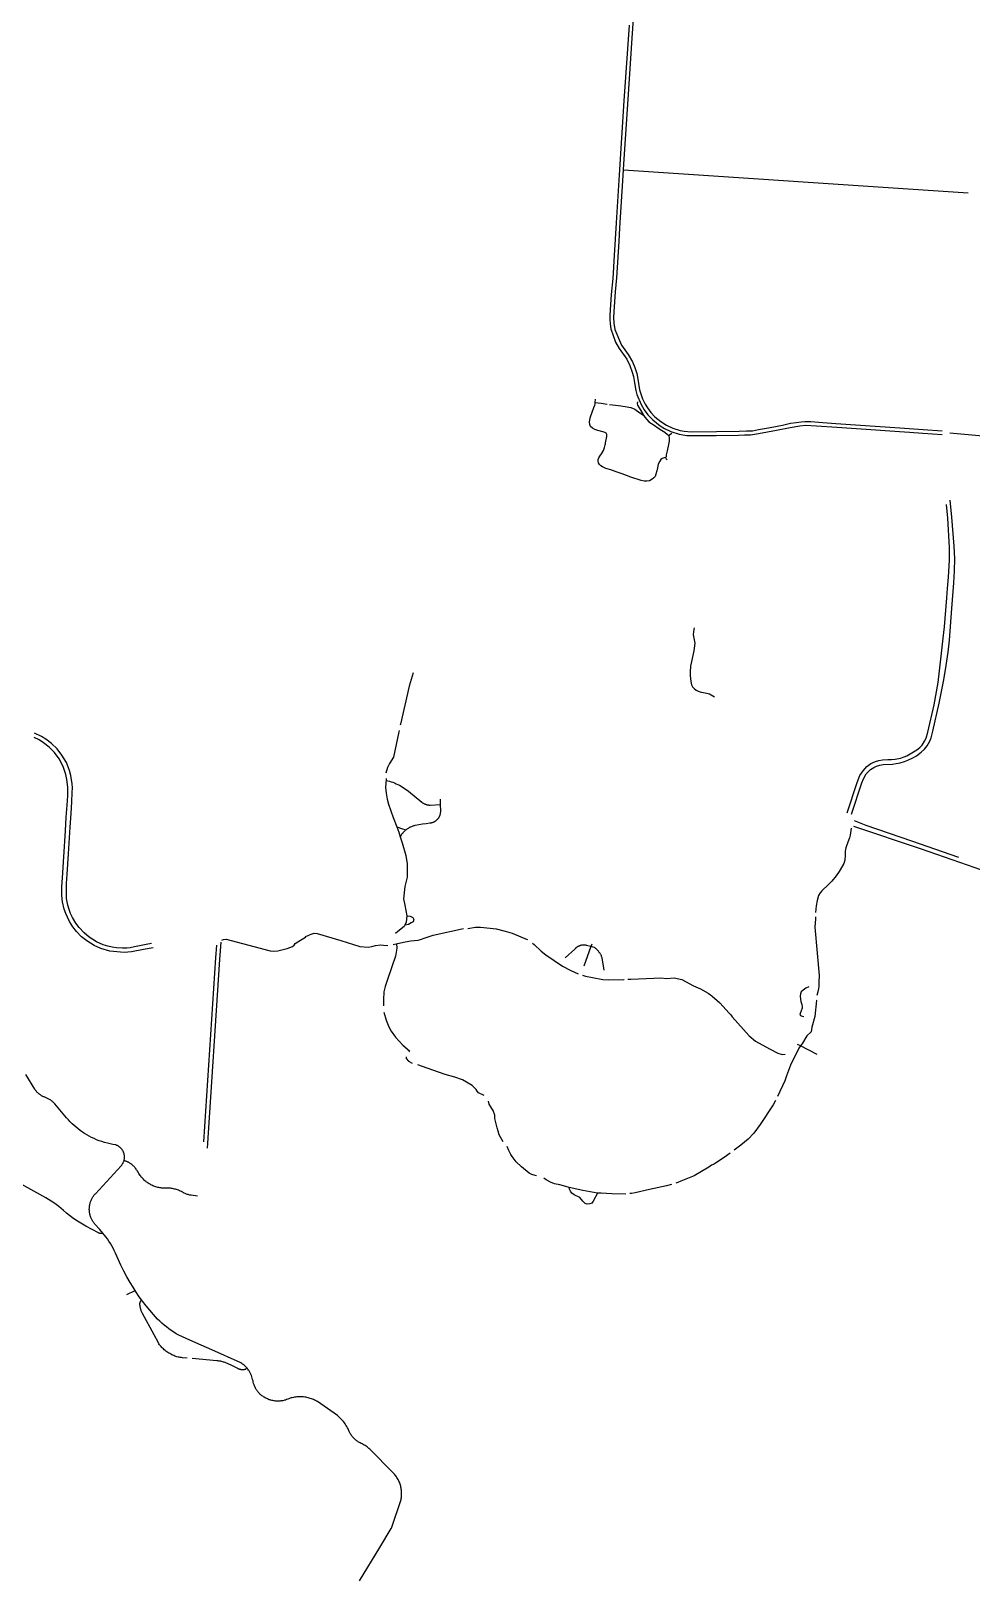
# Model space of a CAD drawing. Header units: inches. Extents: x 327545 to 344127, y 4677187 to 4689491.
# Drawn here: x 334894 to 336745, y 4677187 to 4680239 of the extents above; entities that cross this region are included whole.
import ezdxf

# ---------------------------------------------------------------- set-up
doc = ezdxf.new("R2010")
doc.units = ezdxf.units.IN
doc.header["$MEASUREMENT"] = 0
doc.layers.add('Trails', color=7, linetype='Continuous')

msp = doc.modelspace()

# ---------------------------------------------------------------- linework, layer by layer
at = {"layer": 'Trails'}
for p, q in [((336059.9245, 4679965.8324), (336738.1563, 4679920.978)), ((336003.9396, 4679507.6477), (336004.4216, 4679514.5588)), ((335699.7071, 4678716.1595), (335699.383, 4678726.521)), ((335613.5894, 4678671.924), (335623.1601, 4678668.7149)), ((335623.1601, 4678668.7149), (335631.2608, 4678665.9987)), ((335629.3537, 4678518.0671), (335633.5215, 4678497.2375)), ((335995.703, 4678436.4269), (335981.6849, 4678398.0747)), ((335997.4225, 4678441.1313), (335995.703, 4678436.4269)), ((336407.662, 4678240.6665), (336402.047, 4678243.5485)), ((336440.8042, 4678223.6556), (336407.662, 4678240.6665)), ((335020.5319, 4677949.7669), (335071.2373, 4678004.8584)), ((335082.1782, 4677750.963), (335098.6583, 4677759.2661)), ((335218.3971, 4677656.0311), (335199.0898, 4677664.3185)), ((335540.0037, 4677187.0593), (335579.9662, 4677252.7533))]:
    msp.add_line(p, q, dxfattribs=at)
for points in [[(336082.4663, 4680320.8455), (336076.1282, 4680225.4069), (336068.367, 4680105.0116), (336059.8127, 4679977.1779), (336058.1458, 4679954.9925), (336052.1133, 4679851.6963), (336050.4464, 4679824.5897), (336045.9617, 4679753.0727), (336043.2365, 4679725.4845), (336040.6965, 4679686.1542), (336040.26, 4679675.2798), (336041.014, 4679663.9688), (336042.5286, 4679651.6153), (336055.8572, 4679620.6696), (336069.0729, 4679602.6065), (336077.139, 4679588.2079), (336082.1874, 4679576.4327), (336085.7115, 4679564.9245), (336087.299, 4679557.7278), (336091.4794, 4679532.6452), (336097.2474, 4679514.971), (336102.592, 4679504.3877), (336107.2486, 4679497.0852), (336113.7045, 4679488.2481), (336121.5362, 4679479.7814), (336132.8603, 4679470.6793), (336144.1316, 4679463.3772), (336156.7787, 4679457.1859), (336170.9075, 4679452.7409), (336178.9932, 4679451.2931), (336192.868, 4679449.8834), (336242.8386, 4679450.8902), (336287.0854, 4679451.5198), (336301.5052, 4679452.1151), (336313.3453, 4679452.1812), (336325.5824, 4679454.364), (336344.8308, 4679457.9139), (336361.8436, 4679461.1947), (336372.5857, 4679463.4437), (336388.249, 4679467.0156), (336399.2293, 4679468.6824), (336409.2726, 4679469.9987), (336416.3478, 4679470.1906), (336428.2369, 4679470.3425), (336451.9608, 4679468.6428), (336477.2418, 4679466.7774), (336603.6468, 4679458.0462), (336649.5002, 4679454.6953), (336686.9653, 4679452.1891)], [(336070.5732, 4680250.6045), (336060.6103, 4680101.9202), (336050.9199, 4679956.4278), (336045.2578, 4679861.4951), (336041.4478, 4679797.36), (336038.6989, 4679752.0805), (336035.3784, 4679720.6823), (336032.8753, 4679680.0964), (336032.7165, 4679671.7355), (336033.4044, 4679662.4751), (336034.8332, 4679652.8443), (336043.7854, 4679626.4216), (336051.2996, 4679614.2507), (336066.0104, 4679592.9782), (336072.3604, 4679580.5427), (336076.8054, 4679567.7298), (336079.3454, 4679559.0056), (336080.8271, 4679551.3856), (336083.3142, 4679534.611), (336083.9492, 4679531.5947), (336086.0147, 4679523.8142), (336094.2433, 4679503.8646), (336100.5404, 4679493.4929), (336107.6048, 4679483.8091), (336117.1377, 4679473.5849), (336131.8697, 4679462.1091), (336140.2888, 4679456.85), (336152.7904, 4679450.8307), (336169.393, 4679445.6052), (336184.4743, 4679442.9594), (336193.6544, 4679442.5955), (336242.0456, 4679443.0277), (336286.0282, 4679443.8038), (336297.5322, 4679443.8742), (336309.6423, 4679444.4653), (336325.1205, 4679446.582), (336360.854, 4679453.1288), (336387.6828, 4679458.6454), (336406.455, 4679462.0585), (336417.7263, 4679462.8522), (336439.5941, 4679462.0188), (336479.3611, 4679459.201), (336537.4984, 4679455.0179), (336602.6109, 4679450.5425), (336622.6244, 4679449.149), (336648.5537, 4679447.3234), (336686.9812, 4679444.6802)], [(336142.6081, 4679399.4023), (336139.8817, 4679398.6222), (336135.9814, 4679397.8421), (336133.0468, 4679395.315), (336130.9073, 4679392.5792), (336128.1809, 4679386.5362), (336126.8177, 4679379.3285), (336125.4544, 4679373.0878), (336123.5043, 4679366.4624), (336121.7435, 4679362.3642), (336119.2064, 4679359.2438), (336115.8931, 4679356.5189), (336110.6296, 4679353.7941), (336105.3661, 4679353.014), (336100.0836, 4679353.014), (336094.2332, 4679354.3764), (336074.1448, 4679360.804), (336056.8018, 4679367.0448), (336045.2903, 4679371.143), (336034.555, 4679375.0435), (336025.2019, 4679378.1529), (336018.3669, 4679380.8887), (336015.0536, 4679383.229), (336012.3271, 4679385.7561), (336010.5663, 4679388.8765), (336009.7901, 4679391.7991), (336009.7901, 4679395.315), (336010.9639, 4679398.6222), (336013.1034, 4679401.9404), (336016.625, 4679407.0055), (336020.1277, 4679413.0485), (336022.6648, 4679419.2893), (336023.8387, 4679424.75), (336024.2296, 4679426.3084), (336024.6, 4679428.2134), (336027.11, 4679440.9945), (336027.2423, 4679445.0956), (336025.7871, 4679447.4768), (336021.8183, 4679449.1966), (336009.3829, 4679452.9008), (336003.5621, 4679454.356), (335998.7995, 4679457.1341), (335994.865, 4679460.4636), (335993.2233, 4679464.3262), (335992.8257, 4679468.9957), (335994.3782, 4679477.379), (335998.0892, 4679488.685), (336001.4025, 4679498.0461), (336003.1634, 4679502.5289), (336003.716, 4679505.165), (336003.9396, 4679507.6477)], [(336003.9396, 4679507.6477), (336015.6881, 4679506.674), (336027.46, 4679504.8357)], [(336032.1974, 4679503.7149), (336049.6071, 4679501.9158), (336062.7833, 4679500.2224), (336074.425, 4679497.947), (336082.3096, 4679494.8249), (336091.7288, 4679487.3636), (336099.301, 4679482.8763)], [(336087.1305, 4679509.32), (336086.8302, 4679506.0449), (336087.4172, 4679502.5289), (336090.3329, 4679497.266), (336094.4415, 4679490.6407), (336098.3418, 4679484.3999), (336099.301, 4679482.8763)], [(336099.301, 4679482.8763), (336101.6551, 4679479.137), (336105.3661, 4679474.6542), (336109.645, 4679469.9736), (336114.7192, 4679466.6664), (336120.172, 4679463.1505), (336127.5939, 4679458.0854), (336134.6182, 4679453.6026), (336140.8473, 4679449.5043), (336146.3191, 4679444.8237), (336148.4591, 4679442.5297)], [(336148.4591, 4679442.5297), (336149.0455, 4679441.9011), (336149.8218, 4679437.6161), (336149.6324, 4679431.7708), (336148.2692, 4679424.9477), (336145.9215, 4679412.4662), (336143.782, 4679404.4784), (336143.3844, 4679400.9625), (336142.6081, 4679399.4023)], [(336148.4591, 4679442.5297), (336152.7565, 4679445.8016), (336155.0853, 4679447.3618)], [(337130.2313, 4679416.0312), (336933.1766, 4679429.2548), (336860.0585, 4679433.1018), (336702.02, 4679447.6117)], [(336142.6081, 4679399.4023), (336143.5927, 4679396.8752), (336145.7322, 4679395.315)], [(336499.7326, 4678699.8222), (336519.5102, 4678759.2874), (336524.7358, 4678773.0458), (336531.0196, 4678782.7693), (336538.4941, 4678791.2359), (336546.2332, 4678797.0568), (336555.2952, 4678800.5625), (336562.439, 4678802.8776), (336569.1197, 4678804.1344), (336579.8354, 4678804.4651), (336587.1776, 4678804.5313), (336594.189, 4678805.4573), (336604.5078, 4678807.7063), (336612.0484, 4678810.286), (336616.9432, 4678812.3365), (336623.878, 4678815.7541), (336636.8532, 4678823.5813), (336642.5417, 4678828.3438), (336647.7011, 4678833.3048), (336652.2652, 4678840.647), (336655.0433, 4678846.997), (336658.3506, 4678858.8371), (336670.9845, 4678912.6799), (336678.922, 4678956.4686), (336681.3033, 4678979.4212), (336685.4705, 4679014.0817), (336688.7116, 4679044.0458), (336691.159, 4679066.0063), (336695.738, 4679122.8621), (336697.4538, 4679141.8495), (336699.3016, 4679164.1371), (336701.1619, 4679197.607), (336701.4265, 4679222.4779), (336697.9195, 4679280.0575), (336695.0987, 4679306.8975)], [(336508.3524, 4678696.9402), (336528.8391, 4678758.6518), (336531.8554, 4678766.6951), (336537.3058, 4678776.3789), (336545.9313, 4678785.1631), (336551.9638, 4678789.2377), (336557.6788, 4678791.8835), (336563.87, 4678793.7885), (336570.3788, 4678795.0056), (336589.0584, 4678795.7994), (336596.3292, 4678796.6284), (336603.928, 4678798.2864), (336612.6487, 4678800.9252), (336619.3586, 4678803.4652), (336628.8836, 4678807.9526), (336636.2919, 4678812.2918), (336645.7323, 4678819.3191), (336651.9553, 4678825.2246), (336657.4586, 4678831.9556), (336662.581, 4678840.888), (336664.8035, 4678847.746), (336668.1902, 4678860.7), (336681.0694, 4678915.6435), (336689.5163, 4678958.1224), (336693.3263, 4678981.0619), (336698.2872, 4679015.9208), (336700.8669, 4679039.8921), (336705.431, 4679102.0825), (336709.6776, 4679152.4461), (336711.1063, 4679176.4967), (336711.4238, 4679200.1902), (336710.6698, 4679225.1934), (336705.7776, 4679281.9228), (336702.2851, 4679315.1545)], [(336198.5563, 4679063.9181), (336197.2512, 4679056.8392), (336196.9688, 4679050.464), (336200.0247, 4679034.1127), (336197.8598, 4679018.9507), (336191.7353, 4678988.4059), (336191.0882, 4678977.4047), (336190.8271, 4678970.3652), (336191.3034, 4678964.5708), (336192.2559, 4678958.3796), (336193.6846, 4678951.7914), (336195.5896, 4678948.0608), (336199.0028, 4678944.3302), (336202.8128, 4678941.3139), (336206.6228, 4678939.4089), (336212.3378, 4678937.1864), (336216.3065, 4678936.7895), (336220.4471, 4678935.9887), (336228.8062, 4678934.1483), (336238.9583, 4678928.2339)], [(335646.0245, 4678975.6244), (335637.6891, 4678949.2402), (335621.0184, 4678874.2536), (335620.5826, 4678872.3367)], [(335134.0003, 4678434.0685), (335115.5374, 4678430.3849), (335091.5594, 4678425.7547), (335077.2058, 4678424.6633), (335048.8622, 4678427.3752), (335031.2674, 4678432.5015), (335018.1837, 4678438.706), (335003.539, 4678447.7151), (334993.0218, 4678455.8908), (334983.4571, 4678466.2889), (334976.5118, 4678475.1789), (334969.8712, 4678485.8684), (334965.7341, 4678494.1396), (334962.4624, 4678501.6109), (334959.4858, 4678510.3024), (334956.033, 4678524.5106), (334954.6439, 4678537.0915), (334954.7233, 4678553.9191), (334955.7155, 4678572.0563), (334958.4936, 4678613.2123), (334961.5496, 4678664.449), (334963.3752, 4678691.4365), (334964.8833, 4678714.5744), (334966.0739, 4678733.1482), (334966.7037, 4678742.3588), (334966.3914, 4678750.1742), (334964.7246, 4678765.4936), (334962.4227, 4678775.098), (334957.326, 4678791.1172), (334949.2067, 4678806.0146), (334940.1976, 4678818.3177), (334929.482, 4678829.0731), (334918.4092, 4678837.9234), (334909.7969, 4678843.2018), (334899.9456, 4678848.0133)], [(335131.0804, 4678442.4954), (335120.2431, 4678440.2305), (335097.2772, 4678435.6585), (335088.8105, 4678434.198), (335082.1589, 4678433.5736), (335073.798, 4678433.1714), (335061.8428, 4678433.7957), (335053.9013, 4678435.1823), (335045.1383, 4678437.3624), (335036.2059, 4678440.1194), (335023.0521, 4678445.9027), (335008.4074, 4678454.9118), (334998.2778, 4678463.5483), (334988.4882, 4678473.8142), (334981.9504, 4678482.7359), (334975.6401, 4678493.4913), (334971.7904, 4678501.5875), (334968.8535, 4678509.2472), (334966.5516, 4678517.9785), (334964.8053, 4678524.6063), (334963.9322, 4678531.2341), (334963.456, 4678544.212), (334963.8132, 4678560.4045), (334965.1228, 4678578.8196), (334967.901, 4678619.2215), (334971.0032, 4678671.4834), (334972.6569, 4678698.7686), (334973.9798, 4678721.4898), (334975.1704, 4678739.8453), (334975.435, 4678749.1388), (334974.8066, 4678756.7787), (334972.0285, 4678773.3152), (334969.5811, 4678783.2701), (334963.4957, 4678798.9136), (334954.599, 4678813.6311), (334945.3386, 4678825.835), (334934.3503, 4678836.2698), (334923.2775, 4678845.1201), (334914.6653, 4678850.3985), (334900.7474, 4678856.8707)], [(335618.1775, 4678861.7588), (335617.5453, 4678858.9785), (335607.126, 4678809.6818), (335599.4853, 4678797.184), (335595.3175, 4678788.8522), (335591.8445, 4678777.743)], [(335592.4482, 4678767.4846), (335592.5391, 4678765.9396), (335591.1499, 4678749.9702), (335592.5391, 4678738.1668), (335594.6229, 4678726.3633), (335597.4014, 4678716.6428), (335606.4314, 4678690.2586), (335613.5894, 4678671.924)], [(335592.3496, 4678763.7614), (335595.8135, 4678762.962), (335599.2475, 4678762.0424), (335602.6474, 4678761.0037), (335606.009, 4678759.8474), (335609.3283, 4678758.5746), (335612.6013, 4678757.187), (335615.824, 4678755.6863), (335618.9925, 4678754.0743), (335622.1029, 4678752.3529), (335625.1514, 4678750.5242), (335628.1345, 4678748.5905), (335631.0484, 4678746.5541), (335633.8896, 4678744.4175), (335636.6547, 4678742.1831), (335662.9211, 4678720.6448), (335663.6807, 4678720.0832), (335664.4593, 4678719.5482), (335665.2558, 4678719.0404), (335666.0695, 4678718.5604), (335666.8992, 4678718.1088), (335667.744, 4678717.6861), (335668.6029, 4678717.2928), (335669.4749, 4678716.9295), (335670.3589, 4678716.5965), (335671.2539, 4678716.2942), (335672.1588, 4678716.023), (335673.0725, 4678715.7832), (335673.9939, 4678715.5751), (335674.922, 4678715.399), (335675.8557, 4678715.255), (335676.7937, 4678715.1434), (335677.735, 4678715.0642), (335678.6785, 4678715.0176), (335679.6231, 4678715.0035), (335699.7071, 4678716.1595)], [(335625.879, 4678660.5513), (335626.3562, 4678661.1268), (335627.3355, 4678662.2295), (335628.3516, 4678663.2984), (335629.4034, 4678664.3323), (335630.4895, 4678665.33), (335631.6089, 4678666.2903), (335632.7601, 4678667.2122), (335633.9418, 4678668.0945), (335635.1528, 4678668.9363), (335636.3916, 4678669.7366), (335637.6568, 4678670.4945), (335638.9469, 4678671.2091), (335640.2605, 4678671.8796), (335641.5961, 4678672.5052), (335642.952, 4678673.0852), (335644.3269, 4678673.619), (335645.719, 4678674.1059), (335647.1268, 4678674.5453), (335648.5487, 4678674.9368), (335649.9831, 4678675.28), (335657.101, 4678676.7377), (335664.2617, 4678677.9687), (335671.4578, 4678678.9718), (335678.6821, 4678679.7459), (335679.4867, 4678679.8332), (335680.2879, 4678679.9481), (335681.0846, 4678680.0904), (335681.876, 4678680.26), (335682.6611, 4678680.4567), (335683.4389, 4678680.6803), (335684.2086, 4678680.9304), (335684.9693, 4678681.2069), (335685.72, 4678681.5093), (335686.4599, 4678681.8373), (335687.1881, 4678682.1905), (335687.9037, 4678682.5685), (335688.6059, 4678682.971), (335689.2939, 4678683.3972), (335689.9668, 4678683.8469), (335690.6239, 4678684.3194), (335691.2644, 4678684.8142), (335691.8875, 4678685.3308), (335692.4924, 4678685.8684), (335693.0786, 4678686.4265), (335693.6452, 4678687.0044), (335694.1917, 4678687.6014), (335694.7173, 4678688.2168), (335695.2214, 4678688.85), (335695.7035, 4678689.5), (335696.163, 4678690.1663), (335696.5994, 4678690.848), (335697.012, 4678691.5442), (335697.4005, 4678692.2542), (335697.7644, 4678692.9771), (335698.1033, 4678693.7121), (335698.4166, 4678694.4583), (335698.7042, 4678695.2148), (335698.9656, 4678695.9808), (335699.2006, 4678696.7553), (335699.4087, 4678697.5374), (335699.59, 4678698.3262), (335699.744, 4678699.1207), (335699.8706, 4678699.9201), (335699.9697, 4678700.7234), (335700.0411, 4678701.5296), (335700.0848, 4678702.3377), (335700.1007, 4678703.1469), (335700.0888, 4678703.9562), (335699.7071, 4678716.1595)], [(335613.5894, 4678671.924), (335617.5453, 4678661.7915), (335620.6198, 4678652.572)], [(336507.7182, 4678669.4361), (336505.7778, 4678655.859), (336504.5447, 4678650.4085), (336501.123, 4678641.9006), (336497.4424, 4678630.8635), (336495.9457, 4678624.4264), (336495.6282, 4678615.6686), (336495.2578, 4678606.858), (336493.538, 4678599.8994), (336486.1032, 4678587.8344), (336483.8013, 4678584.1302), (336478.2029, 4678575.9664), (336469.6489, 4678565.5097), (336463.1216, 4678558.3716), (336450.2085, 4678546.1564), (336446.3867, 4678542.232), (336443.2623, 4678537.1302), (336440.7974, 4678527.4483), (336439.0947, 4678516.3006), (336437.7054, 4678503.8028)], [(336512.0329, 4678673.3689), (336645.5087, 4678628.5689), (336751.1438, 4678591.9902), (336815.9492, 4678569.4399)], [(336513.6225, 4678684.7368), (336536.6362, 4678675.5919), (336626.4146, 4678644.4142), (336718.7279, 4678612.3466)], [(335620.6198, 4678652.572), (335621.3126, 4678653.8739), (335622.0492, 4678655.1516), (335622.8286, 4678656.4037), (335623.65, 4678657.6286), (335624.5124, 4678658.825), (335625.4148, 4678659.9915), (335625.879, 4678660.5513)], [(335620.6198, 4678652.572), (335624.4914, 4678640.9619), (335631.4376, 4678615.9663), (335634.216, 4678599.3027), (335634.216, 4678572.9184), (335629.3537, 4678554.8661), (335626.5753, 4678530.5649), (335629.3537, 4678518.0671)], [(335629.2652, 4678478.5305), (335627.9645, 4678475.7136), (335615.4614, 4678465.9931), (335611.2937, 4678461.8272)], [(335633.5215, 4678497.2375), (335632.1322, 4678484.7398), (335629.2652, 4678478.5305)], [(335633.5215, 4678497.2375), (335640.0075, 4678496.0722), (335645.0346, 4678493.4264), (335647.1513, 4678489.4576), (335645.5637, 4678485.3566), (335641.7273, 4678482.9753), (335636.4356, 4678480.0649), (335629.2652, 4678478.5305)], [(336437.7054, 4678495.1711), (336437.7054, 4678491.3051), (336436.3162, 4678474.6414), (336440.4839, 4678423.2617), (336444.487, 4678379.714), (336444.358, 4678367.0931), (336443.8361, 4678358.0573), (336442.6205, 4678349.8751), (336440.1851, 4678340.1377)], [(335269.6698, 4678448.7204), (335272.9242, 4678450.0697), (335277.6073, 4678451.0222), (335364.6819, 4678428.0828), (335370.9395, 4678427.6544), (335379.2869, 4678428.0034), (335384.9225, 4678429.1941), (335398.0988, 4678432.3691), (335408.497, 4678436.8141), (335412.0459, 4678439.4222), (335414.0228, 4678442.3862), (335424.442, 4678449.3294), (335433.8113, 4678455.0298), (335435.167, 4678456.896), (335438.1833, 4678457.6897), (335441.8293, 4678459.3008)], [(335441.8293, 4678459.3008), (335445.0095, 4678460.706), (335451.1214, 4678462.611), (335457.089, 4678461.8272), (335503.509, 4678448.1647), (335540.9741, 4678436.7347), (335557.0873, 4678434.9884), (335564.5485, 4678436.2585), (335571.9304, 4678438.481), (335581.7729, 4678439.5922), (335587.6768, 4678438.9146), (335596.0122, 4678438.2203)], [(335606.2229, 4678440.3631), (335615.0311, 4678442.2116), (335630.2712, 4678445.9422), (335641.5424, 4678447.7679), (335655.5918, 4678448.8791), (335660.425, 4678450.4632)], [(335660.425, 4678450.4632), (335667.5576, 4678452.801), (335685.3738, 4678458.5785), (335745.0374, 4678472.0194)], [(335753.6629, 4678471.7283), (335768.4796, 4678474.6123), (335778.1104, 4678474.6387), (335797.2663, 4678472.9719), (335809.3842, 4678471.1462), (335827.0584, 4678466.7806), (335840.517, 4678462.5215), (335870.0268, 4678450.0589), (335870.2968, 4678449.8707)], [(335258.6728, 4678439.3353), (335256.8251, 4678414.1755), (335233.0336, 4678051.8222)], [(335267.1395, 4678444.7592), (335265.0272, 4678411.2651), (335240.6194, 4678039.5248)], [(335613.2628, 4678441.8405), (335613.9992, 4678433.2422), (335610.983, 4678417.6053), (335604.5536, 4678398.3171), (335594.3142, 4678367.4402), (335590.9805, 4678357.6731), (335588.4404, 4678347.1201), (335587.4483, 4678331.3205), (335587.8113, 4678319.6469)], [(335880.3558, 4678442.8574), (335883.6847, 4678440.5365), (335897.9404, 4678427.2782), (335906.7431, 4678420.1371), (335939.8962, 4678398.0863), (335956.4002, 4678389.3812), (335970.4159, 4678382.8463)], [(335995.703, 4678436.4269), (335994.9237, 4678436.6546), (335987.1182, 4678438.6977), (335986.3381, 4678438.8761), (335985.5524, 4678439.0277), (335984.762, 4678439.1525), (335983.9678, 4678439.2501), (335983.1708, 4678439.3206), (335982.3718, 4678439.3639), (335981.5717, 4678439.3798), (335980.7716, 4678439.3684), (335979.9724, 4678439.3297), (335979.1749, 4678439.2638), (335978.3802, 4678439.1706), (335977.5891, 4678439.0504), (335976.8026, 4678438.9032), (335976.0215, 4678438.7293), (335975.2469, 4678438.5288), (335974.4795, 4678438.302), (335973.7203, 4678438.0491), (335972.9702, 4678437.7704), (335972.2301, 4678437.4663), (335971.5008, 4678437.1371), (335970.7831, 4678436.7831), (335970.078, 4678436.4049), (335969.3862, 4678436.0028), (335968.7085, 4678435.5774), (335968.0457, 4678435.129), (335967.3986, 4678434.6583), (335966.768, 4678434.1658), (335966.1545, 4678433.652), (335965.559, 4678433.1176), (335964.982, 4678432.5631), (335964.4243, 4678431.9893), (335963.8866, 4678431.3968), (335944.7767, 4678414.3613)], [(336021.5909, 4678390.025), (336017.6565, 4678414.3613), (336017.2086, 4678415.6233), (336016.7188, 4678416.8696), (336016.1874, 4678418.0988), (336015.6152, 4678419.3095), (336015.0028, 4678420.5004), (336014.3509, 4678421.6701), (336013.6602, 4678422.8173), (336012.9315, 4678423.9408), (336012.1656, 4678425.0393), (336011.3633, 4678426.1114), (336010.5256, 4678427.1562), (336009.6533, 4678428.1723), (336008.7476, 4678429.1586), (336007.8093, 4678430.1141), (336006.8396, 4678431.0376), (336005.8395, 4678431.9281), (336004.8102, 4678432.7846), (336003.7527, 4678433.6063), (336002.6684, 4678434.392), (335995.703, 4678436.4269)], [(335979.0738, 4678379.976), (335985.0209, 4678378.0044), (335998.7925, 4678375.1866), (336018.9538, 4678371.8528), (336029.9473, 4678371.2178), (336060.3877, 4678371.6147), (336060.892, 4678371.6474)], [(336068.3553, 4678372.1317), (336074.2733, 4678372.5157), (336119.6058, 4678374.1149)], [(336119.6058, 4678374.1149), (336133.3156, 4678374.5986), (336144.1434, 4678373.7211), (336159.6507, 4678374.5436), (336174.298, 4678371.8214), (336197.2203, 4678359.3236), (336210.9976, 4678353.1873), (336226.0524, 4678344.7206), (336233.2835, 4678339.0866)], [(336424.509, 4678356.8715), (336418.5487, 4678354.7739), (336412.9242, 4678350.4109), (336409.5662, 4678347.0549), (336407.8872, 4678343.1114), (336407.0478, 4678338.4129), (336407.7194, 4678332.9592), (336408.8107, 4678328.0089), (336410.6576, 4678322.3875), (336411.3291, 4678318.6118), (336410.9934, 4678315.2557), (336409.2304, 4678309.6342), (336407.2157, 4678304.8518), (336406.8799, 4678302.5864), (336407.7194, 4678300.9922), (336409.0626, 4678299.9854), (336414.5192, 4678298.5591)], [(336233.2835, 4678339.0866), (336234.6779, 4678338.0002), (336238.9641, 4678334.6135), (336249.3165, 4678325.3019), (336267.9361, 4678305.2182), (336270.8245, 4678301.789)], [(336439.8255, 4678331.1315), (336439.7892, 4678330.2227), (336436.087, 4678298.3989), (336430.3614, 4678277.502), (336428.8082, 4678268.6634), (336420.2218, 4678260.491), (336411.9689, 4678246.4854), (336407.662, 4678240.6665)], [(335588.2023, 4678307.0714), (335592.8127, 4678291.4874), (335598.0713, 4678278.159), (335602.8007, 4678269.8246), (335611.069, 4678257.9183), (335625.6211, 4678242.2087), (335638.9495, 4678230.8316), (335637.4455, 4678228.1739)], [(336270.8245, 4678301.789), (336273.7304, 4678298.3391), (336306.9696, 4678260.7301), (336319.4727, 4678250.3153), (336347.2574, 4678235.0402), (336363.5316, 4678226.6053), (336371.7267, 4678223.5472), (336378.0674, 4678224.4739)], [(336407.662, 4678240.6665), (336404.5076, 4678236.4048), (336388.1206, 4678203.0831), (336380.5006, 4678181.9441), (336377.3256, 4678172.0223), (336362.6869, 4678141.3675)], [(335632.2489, 4678218.9914), (335631.9314, 4678215.7106), (335636.7998, 4678210.7364), (335643.7848, 4678207.0323)], [(335071.2373, 4678004.8584), (335071.8208, 4678005.5199), (335072.3808, 4678006.2014), (335072.9167, 4678006.902), (335073.4279, 4678007.6209), (335073.9136, 4678008.3571), (335074.3734, 4678009.1099), (335074.8066, 4678009.8783), (335075.2127, 4678010.6613), (335075.5912, 4678011.458), (335075.9417, 4678012.2675), (335076.2638, 4678013.0887), (335076.557, 4678013.9206), (335076.8209, 4678014.7623), (335077.0554, 4678015.6126), (335077.26, 4678016.4706), (335077.4345, 4678017.3353), (335077.5788, 4678018.2055), (335077.6926, 4678019.0802), (335077.7758, 4678019.9583), (335077.8283, 4678020.8388), (335077.85, 4678021.7206), (335077.8409, 4678022.6027), (335077.8011, 4678023.4838), (335077.7305, 4678024.3631), (335077.6293, 4678025.2393), (335077.4976, 4678026.1115), (335077.3355, 4678026.9786), (335077.1433, 4678027.8394), (335076.9211, 4678028.6931), (335076.6693, 4678029.5384), (335076.3881, 4678030.3745), (335076.0779, 4678031.2002), (335075.7391, 4678032.0146), (335075.372, 4678032.8167), (335074.9772, 4678033.6055), (335074.5551, 4678034.38), (335074.1062, 4678035.1394), (335073.6311, 4678035.8825), (335073.1304, 4678036.6087), (335072.6046, 4678037.3169), (335072.0544, 4678038.0064), (335071.4804, 4678038.6762), (335070.8835, 4678039.3256), (335070.2642, 4678039.9538), (335069.6235, 4678040.5599), (335068.9619, 4678041.1434), (335068.2804, 4678041.7034), (335067.5797, 4678042.2392), (335066.8608, 4678042.7503), (335066.1245, 4678043.236), (335065.3716, 4678043.6957), (335064.6032, 4678044.1288), (335063.8202, 4678044.5348), (335063.0234, 4678044.9133), (335062.2139, 4678045.2637), (335061.3927, 4678045.5857), (335060.5608, 4678045.8788), (335055.0454, 4678046.7995), (335049.5635, 4678047.902), (335044.1211, 4678049.1853), (335038.7241, 4678050.6479), (335033.3784, 4678052.2881), (335028.0899, 4678054.1043), (335022.8644, 4678056.0944), (335018.0342, 4678058.1753), (335013.2789, 4678060.4221), (335008.6042, 4678062.8321), (335004.0158, 4678065.4025), (334999.5191, 4678068.1302), (334995.1195, 4678071.0119), (334990.8222, 4678074.0441), (334986.6325, 4678077.2233), (334982.5554, 4678080.5456), (334978.5957, 4678084.007), (334974.7581, 4678087.6034), (334971.0474, 4678091.3305), (334967.4679, 4678095.1838), (334964.0239, 4678099.1586), (334960.7195, 4678103.2503), (334950.8914, 4678115.1079), (334940.8276, 4678126.766), (334939.8111, 4678127.8715), (334938.7584, 4678128.9426), (334937.6707, 4678129.9781), (334936.5492, 4678130.9769), (334935.395, 4678131.9377), (334934.2096, 4678132.8597), (334932.9941, 4678133.7418), (334931.75, 4678134.5829), (334930.4786, 4678135.3822), (334929.1813, 4678136.1388), (334927.8596, 4678136.8518), (334926.5149, 4678137.5205), (334925.1487, 4678138.144), (334923.7625, 4678138.7218), (334922.3578, 4678139.2532), (334920.9363, 4678139.7376), (334919.6798, 4678140.2406), (334918.4409, 4678140.7856), (334917.221, 4678141.3719), (334916.0214, 4678141.9988), (334914.8436, 4678142.6656), (334913.6888, 4678143.3715), (334912.5584, 4678144.1159), (334911.4536, 4678144.8978), (334910.3757, 4678145.7163), (334909.3259, 4678146.5706), (334908.3053, 4678147.4596), (334907.3152, 4678148.3824), (334906.3566, 4678149.3379), (334905.4306, 4678150.325), (334904.5383, 4678151.3427), (334903.6807, 4678152.3898), (334902.8587, 4678153.4651), (334902.0733, 4678154.5673), (334901.3253, 4678155.6953), (334883.7944, 4678184.4656)], [(335785.2838, 4678143.2454), (335774.4892, 4678148.4005), (335771.7375, 4678151.8101), (335769.9384, 4678155.068), (335762.2525, 4678163.101), (335742.6333, 4678173.6947), (335728.0283, 4678179.4097), (335708.7671, 4678184.625), (335673.1007, 4678197.1897), (335655.2148, 4678203.2222)], [(335822.7149, 4678051.582), (335815.3489, 4678065.5309), (335812.9782, 4678072.6005), (335810.8615, 4678079.1834), (335806.5859, 4678097.7466), (335806.5647, 4678101.8529), (335806.2472, 4678104.5834), (335803.1383, 4678113.6782), (335800.892, 4678117.5798), (335798.4155, 4678120.6633), (335795.1215, 4678125.9814), (335793.8911, 4678131.7361)], [(336358.6702, 4678133.5527), (336354.293, 4678125.0366), (336328.8268, 4678086.1758), (336316.4244, 4678069.0109), (336305.2127, 4678057.4023), (336290.8921, 4678045.4299), (336277.2149, 4678035.3564)], [(335888.3105, 4677984.8857), (335885.6224, 4677985.4572), (335879.2935, 4677987.4045), (335873.8537, 4677990.2832), (335858.9311, 4678002.4329), (335848.5623, 4678012.3357), (335840.6219, 4678022.7529), (335837.8491, 4678027.1133), (335833.798, 4678034.6517), (335830.5466, 4678042.6497)], [(336269.4277, 4678029.621), (336257.9514, 4678021.2205), (336240.9519, 4678009.7111), (336236.7267, 4678007.3941), (336232.9813, 4678005.7092), (336227.5137, 4678001.8066), (336199.0048, 4677985.2569), (336172.3149, 4677974.409), (336166.3948, 4677971.9616), (336162.7231, 4677970.8153)], [(335221.8125, 4677944.6977), (335209.271, 4677946.6069), (335207.6915, 4677946.8398), (335206.1209, 4677947.1262), (335204.561, 4677947.4659), (335203.0134, 4677947.8583), (335201.4801, 4677948.3032), (335199.9628, 4677948.7999), (335198.4633, 4677949.3478), (335196.9833, 4677949.9464), (335195.5244, 4677950.595), (335193.7674, 4677951.7217), (335191.972, 4677952.7863), (335190.1406, 4677953.7875), (335188.2753, 4677954.7241), (335186.3784, 4677955.595), (335184.4523, 4677956.3991), (335182.4992, 4677957.1354), (335180.5217, 4677957.8031), (335178.5219, 4677958.4012), (335176.5026, 4677958.9291), (335174.466, 4677959.3862), (335172.4147, 4677959.7718), (335170.3511, 4677960.0855), (335168.2779, 4677960.327), (335166.1975, 4677960.4958), (335164.1124, 4677960.5919), (335162.0253, 4677960.6151), (335159.9387, 4677960.5653), (335157.8679, 4677960.5156), (335155.7966, 4677960.5377), (335153.7273, 4677960.6314), (335151.6624, 4677960.7968), (335149.6046, 4677961.0336), (335147.5562, 4677961.3414), (335145.5197, 4677961.7201), (335143.4975, 4677962.169), (335141.4921, 4677962.6877), (335139.5058, 4677963.2755), (335137.5411, 4677963.9318), (335135.6003, 4677964.6557), (335133.6857, 4677965.4464), (335131.7996, 4677966.3029), (335129.9444, 4677967.2242), (335128.1221, 4677968.2092), (335126.3584, 4677969.2421), (335124.6307, 4677970.3342), (335122.941, 4677971.4842), (335121.2912, 4677972.6907), (335119.6833, 4677973.9524), (335118.1189, 4677975.2679), (335116.6001, 4677976.6356), (335115.1284, 4677978.054), (335113.7056, 4677979.5214), (335112.3334, 4677981.0362), (335111.0132, 4677982.5965), (335109.7467, 4677984.2007), (335108.5352, 4677985.8469), (335107.3802, 4677987.5332), (335106.2829, 4677989.2576), (335105.4879, 4677990.851), (335104.6388, 4677992.4163), (335103.7366, 4677993.9515), (335102.7823, 4677995.455), (335101.7771, 4677996.9248), (335100.7222, 4677998.3594), (335099.6187, 4677999.757), (335098.4679, 4678001.116), (335097.2713, 4678002.4348), (335096.0303, 4678003.7118), (335094.7462, 4678004.9455), (335093.4206, 4678006.1346), (335092.0551, 4678007.2775), (335090.6512, 4678008.373), (335089.2106, 4678009.4197), (335088.3453, 4678010.0049), (335087.4611, 4678010.561), (335086.5589, 4678011.0874), (335085.6397, 4678011.5837), (335084.7046, 4678012.0491), (335083.7545, 4678012.4832), (335082.7905, 4678012.8855), (335081.8137, 4678013.2556), (335080.8252, 4678013.5931), (335079.826, 4678013.8975), (335078.8172, 4678014.1687), (335077.8, 4678014.4061), (335076.7755, 4678014.6097)], [(335036.0782, 4677871.6222), (335035.6638, 4677871.5029), (335035.2454, 4677871.3979), (335034.8237, 4677871.3075), (335034.3992, 4677871.2316), (335033.9722, 4677871.1704), (335033.5434, 4677871.124), (335033.1133, 4677871.0924), (335032.6823, 4677871.0756), (335032.251, 4677871.0737), (335031.8199, 4677871.0867), (335031.3895, 4677871.1145), (335030.9603, 4677871.1572), (335030.5329, 4677871.2146), (335030.1077, 4677871.2867), (335029.6852, 4677871.3735), (335029.2659, 4677871.4747), (335028.8504, 4677871.5904), (335028.4392, 4677871.7203), (335028.0326, 4677871.8643), (335027.6313, 4677872.0223), (335027.2357, 4677872.194), (335026.8462, 4677872.3792), (335026.4633, 4677872.5778), (335001.6142, 4677885.6585), (334994.9483, 4677889.4738), (334988.4087, 4677893.5017), (334982.0022, 4677897.7381), (334975.7355, 4677902.1786), (334969.6149, 4677906.8185), (334963.6469, 4677911.6531), (334957.8376, 4677916.6773), (334953.2379, 4677920.6599), (334948.5168, 4677924.4978), (334943.6787, 4677928.1872), (334938.7283, 4677931.7245), (334933.6705, 4677935.1064), (334928.51, 4677938.3296), (334923.252, 4677941.3909), (334875.8598, 4677967.757)], [(335952.9748, 4677961.6447), (335946.0957, 4677963.719), (335934.5598, 4677966.9152), (335924.2093, 4677969.4763), (335916.0601, 4677972.355), (335907.7204, 4677976.8847), (335903.0214, 4677980.0174)], [(336008.2623, 4677950.8285), (336000.3459, 4677934.9534), (335997.6265, 4677931.0874), (335993.6452, 4677929.6417), (335988.4079, 4677929.1749), (335984.1746, 4677930.6566), (335979.7931, 4677934.7841), (335973.6124, 4677942.0655), (335962.8809, 4677947.6535), (335958.076, 4677950.9131), (335955.3243, 4677954.956), (335953.4617, 4677958.9142), (335952.9748, 4677961.6447)], [(336008.2623, 4677950.8285), (335979.5251, 4677956.1122), (335952.9748, 4677961.6447)], [(336154.0744, 4677968.115), (336144.1697, 4677965.5454), (336110.9645, 4677957.9717), (336082.9847, 4677951.1917), (336075.1795, 4677950.1996), (336072.1182, 4677949.8863)], [(335199.0898, 4677664.3185), (335184.8812, 4677671.1417), (335179.7815, 4677674.0408), (335174.78, 4677677.1062), (335169.8821, 4677680.3345), (335165.0931, 4677683.7222), (335160.4182, 4677687.2657), (335155.8624, 4677690.9611), (335151.4307, 4677694.8045), (335147.1279, 4677698.7916), (335142.9587, 4677702.9182), (335138.9275, 4677707.1797), (335135.0387, 4677711.5716), (335120.4719, 4677729.167), (335113.6241, 4677737.906), (335107.0588, 4677746.8593), (335100.7829, 4677756.0177), (335094.8027, 4677765.3718), (335089.1242, 4677774.9122), (335082.5846, 4677786.0861), (335076.4082, 4677797.4649), (335070.6014, 4677809.0365), (335065.1701, 4677820.7891), (335060.12, 4677832.7106), (335057.8857, 4677837.5692), (335055.4927, 4677842.3517), (335052.9435, 4677847.0528), (335050.241, 4677851.6675), (335047.3881, 4677856.1907), (335044.3878, 4677860.6176), (335041.2434, 4677864.9433), (335035.5131, 4677872.3312), (335029.5681, 4677879.5476), (335019.6046, 4677889.8002), (335018.6073, 4677891.0015), (335017.652, 4677892.2365), (335016.74, 4677893.5038), (335015.8723, 4677894.8018), (335015.0499, 4677896.129), (335014.2739, 4677897.4839), (335013.5452, 4677898.8647), (335012.8646, 4677900.2699), (335012.233, 4677901.6978), (335011.6511, 4677903.1467), (335011.1196, 4677904.6148), (335010.6391, 4677906.1003), (335010.2102, 4677907.6016), (335009.8335, 4677909.1168), (335009.5093, 4677910.6442), (335009.2381, 4677912.1818), (335009.0201, 4677913.7278), (335008.8558, 4677915.2805), (335008.7451, 4677916.8379), (335008.6883, 4677918.3982), (335008.6855, 4677919.9596), (335008.7366, 4677921.5201), (335008.8416, 4677923.0779), (335009.0003, 4677924.6311), (335009.2127, 4677926.178), (335009.4783, 4677927.7165), (335009.7969, 4677929.245), (335010.1682, 4677930.7616), (335010.5916, 4677932.2644), (335011.0667, 4677933.7517), (335011.5928, 4677935.2217), (335012.1695, 4677936.6727), (335012.7959, 4677938.1029), (335013.4714, 4677939.5105), (335014.1951, 4677940.894), (335014.9662, 4677942.2517), (335015.7837, 4677943.5819), (335016.6467, 4677944.8831), (335017.5541, 4677946.1536), (335018.5049, 4677947.3921), (335019.4979, 4677948.597), (335020.5319, 4677949.7669)], [(336064.2657, 4677949.0827), (336036.7818, 4677949.5381), (336015.5225, 4677950.4686), (336008.2623, 4677950.8285)], [(335201.516, 4677625.8114), (335192.0252, 4677626.5927), (335189.8194, 4677626.8666), (335187.6244, 4677627.2161), (335185.4426, 4677627.641), (335183.2768, 4677628.1406), (335181.1295, 4677628.7145), (335179.0031, 4677629.3619), (335176.9003, 4677630.0821), (335174.8236, 4677630.8742), (335172.7753, 4677631.7372), (335170.7579, 4677632.6703), (335168.7738, 4677633.6721), (335166.8253, 4677634.7417), (335164.9148, 4677635.8776), (335163.0445, 4677637.0786), (335161.2166, 4677638.3433), (335159.4333, 4677639.67), (335157.6967, 4677641.0573), (335156.0089, 4677642.5036), (335154.3718, 4677644.0071), (335152.7874, 4677645.5659), (335151.2576, 4677647.1784), (335149.7841, 4677648.8426), (335148.3688, 4677650.5564), (335147.0133, 4677652.3179), (335145.7191, 4677654.1251), (335144.488, 4677655.9756), (335136.0072, 4677671.6351), (335113.4481, 4677713.9885), (335112.7595, 4677715.2811), (335112.1168, 4677716.5971), (335111.5207, 4677717.9348), (335110.9721, 4677719.2927), (335110.4715, 4677720.6691), (335110.0196, 4677722.0622), (335109.617, 4677723.4703), (335109.2642, 4677724.8917), (335108.9615, 4677726.3246), (335108.7094, 4677727.7673), (335108.5082, 4677729.2179), (335108.3581, 4677730.6748), (335108.2594, 4677732.136), (335108.2477, 4677732.4936), (335108.2483, 4677732.8514), (335108.2611, 4677733.209), (335108.2863, 4677733.5659), (335108.3237, 4677733.9217), (335108.3733, 4677734.2761), (335108.4351, 4677734.6285), (335108.5089, 4677734.9786), (335108.5947, 4677735.326), (335108.6924, 4677735.6702), (335108.8019, 4677736.0108), (335108.923, 4677736.3475), (335109.0555, 4677736.6798), (335109.1995, 4677737.0074), (335109.3546, 4677737.3298), (335109.5207, 4677737.6467), (335109.6971, 4677737.9575), (335109.8838, 4677738.2622), (335110.0805, 4677738.5607), (335110.2869, 4677738.8524), (335110.5028, 4677739.1371), (335110.7281, 4677739.4146), (335110.9624, 4677739.6844), (335111.2055, 4677739.9464), (335111.4572, 4677740.2001), (335111.7171, 4677740.4454)], [(335579.9662, 4677252.7533), (335602.6072, 4677290.7188), (335602.9539, 4677291.3024), (335603.2801, 4677291.8977), (335603.5853, 4677292.504), (335603.8692, 4677293.1206), (335604.1314, 4677293.7467), (335604.3716, 4677294.3816), (335604.5895, 4677295.0245), (335604.7849, 4677295.6746), (335604.9575, 4677296.3311), (335605.107, 4677296.9933), (335621.2554, 4677343.7957), (335621.7402, 4677345.7673), (335622.1573, 4677347.7544), (335622.506, 4677349.7546), (335622.7861, 4677351.7655), (335622.9972, 4677353.7849), (335623.1389, 4677355.8103), (335623.2113, 4677357.8394), (335623.2141, 4677359.8697), (335623.1474, 4677361.899), (335623.0112, 4677363.9248), (335622.8058, 4677365.9448), (335622.5313, 4677367.9565), (335622.1881, 4677369.9577), (335621.7766, 4677371.9459), (335621.2972, 4677373.9189), (335620.7506, 4677375.8743), (335620.1373, 4677377.8098), (335619.4582, 4677379.7232), (335618.7138, 4677381.6122), (335617.9053, 4677383.4746), (335617.0334, 4677385.3083), (335616.0993, 4677387.111), (335615.104, 4677388.8807), (335614.0487, 4677390.6153), (335612.9346, 4677392.3127), (335611.7631, 4677393.9709), (335610.5354, 4677395.5881), (335609.2531, 4677397.1623), (335607.9176, 4677398.6917), (335606.5306, 4677400.1744), (335560.6271, 4677446.6066), (335558.9136, 4677448.1317), (335557.1507, 4677449.5993), (335555.3401, 4677451.0078), (335553.484, 4677452.3556), (335551.5844, 4677453.6414), (335549.6432, 4677454.8636), (335547.6628, 4677456.021), (335545.6451, 4677457.1122), (335543.5924, 4677458.1362), (335541.507, 4677459.0917), (335540.0314, 4677459.8967), (335538.5842, 4677460.7518), (335537.1672, 4677461.6561), (335535.782, 4677462.6084), (335534.4303, 4677463.6076), (335533.1137, 4677464.6526), (335531.8336, 4677465.7421), (335530.5916, 4677466.8749), (335529.3892, 4677468.0495), (335528.2278, 4677469.2647), (335527.1088, 4677470.519), (335526.0333, 4677471.8109), (335525.0029, 4677473.139), (335524.0185, 4677474.5016), (335523.0815, 4677475.8971), (335522.1928, 4677477.3239), (335521.3536, 4677478.7804), (335520.5648, 4677480.2648), (335519.8273, 4677481.7753), (335519.1421, 4677483.3103), (335518.5099, 4677484.8678), (335517.9315, 4677486.4461), (335516.6095, 4677488.9696), (335515.2036, 4677491.4474), (335513.7156, 4677493.8768), (335512.147, 4677496.2549), (335510.4996, 4677498.5791), (335508.7753, 4677500.8468), (335506.9759, 4677503.0555), (335505.1036, 4677505.2026), (335503.1604, 4677507.2858), (335501.1485, 4677509.3028), (335499.0701, 4677511.2512), (335496.9276, 4677513.1288), (335457.6733, 4677540.2292), (335455.7448, 4677541.3659), (335453.7785, 4677542.4359), (335451.7767, 4677543.438), (335449.7418, 4677544.3711), (335447.6761, 4677545.2339), (335445.5822, 4677546.0256), (335443.4624, 4677546.7452), (335441.3192, 4677547.3918), (335439.1551, 4677547.9647), (335436.9727, 4677548.4632), (335434.7745, 4677548.8868), (335432.5632, 4677549.2348), (335430.3412, 4677549.5071), (335428.1111, 4677549.7031), (335425.8757, 4677549.8227), (335423.6375, 4677549.8658), (335421.3992, 4677549.8322), (335419.1633, 4677549.7221), (335416.9324, 4677549.5355), (335414.7093, 4677549.2727), (335412.4965, 4677548.934), (335410.2965, 4677548.5198), (335408.112, 4677548.0305), (335405.9455, 4677547.4668), (335403.6368, 4677546.7872), (335401.349, 4677546.0403), (335399.0839, 4677545.2269), (335396.8436, 4677544.3475), (335394.63, 4677543.4031), (335392.8918, 4677542.9158), (335391.1377, 4677542.4895), (335389.3698, 4677542.1246), (335387.5901, 4677541.8217), (335385.8011, 4677541.581), (335384.0047, 4677541.4029), (335382.2031, 4677541.2875), (335380.3987, 4677541.2351), (335378.5935, 4677541.2457), (335376.7898, 4677541.3193), (335374.9898, 4677541.4557), (335373.1956, 4677541.6549), (335371.4095, 4677541.9165), (335369.6335, 4677542.2403), (335367.87, 4677542.6259), (335366.121, 4677543.0728), (335364.3886, 4677543.5804), (335362.675, 4677544.1481), (335360.9822, 4677544.7753), (335359.3124, 4677545.4612), (335357.6675, 4677546.2049), (335356.0496, 4677547.0055), (335354.4606, 4677547.8621), (335352.9024, 4677548.7736), (335351.377, 4677549.739), (335349.8862, 4677550.7569), (335348.4318, 4677551.8263), (335347.0156, 4677552.9457), (335345.6393, 4677554.1139), (335344.4477, 4677555.2481), (335343.2949, 4677556.4218), (335342.1822, 4677557.6336), (335341.1109, 4677558.8821), (335340.0822, 4677560.166), (335339.0973, 4677561.4837), (335338.1572, 4677562.8338), (335337.2631, 4677564.2148), (335336.416, 4677565.6251), (335335.6168, 4677567.0631), (335334.8664, 4677568.5271), (335334.1657, 4677570.0156), (335333.5155, 4677571.5267), (335332.9164, 4677573.0589), (335332.3693, 4677574.6104), (335331.8746, 4677576.1794), (335331.358, 4677578.861), (335330.7527, 4677581.5238), (335330.0593, 4677584.1652), (335329.2786, 4677586.782), (335328.4115, 4677589.3715), (335327.4589, 4677591.9308), (335326.4218, 4677594.4571), (335325.3015, 4677596.9475), (335324.0991, 4677599.3994), (335323.0768, 4677600.9715), (335322.0001, 4677602.5068), (335320.8703, 4677604.0035), (335319.6887, 4677605.4597), (335318.4569, 4677606.8736), (335317.1763, 4677608.2435), (335315.8485, 4677609.5678), (335314.4752, 4677610.8447), (335313.058, 4677612.0728), (335311.5987, 4677613.2504), (335310.099, 4677614.3763), (335308.5608, 4677615.4489), (335306.986, 4677616.4671), (335305.3765, 4677617.4294), (335249.9063, 4677642.185), (335218.3971, 4677656.0311)], [(335211.1963, 4677625.7201), (335259.3368, 4677621.2658), (335261.1462, 4677621.1178), (335262.9496, 4677620.9091), (335264.745, 4677620.6399), (335266.5303, 4677620.3105), (335268.3036, 4677619.9213), (335270.0628, 4677619.4728), (335271.8059, 4677618.9654), (335273.5309, 4677618.3997), (335275.236, 4677617.7764), (335288.158, 4677612.0754), (335300.0579, 4677606.1296), (335300.8624, 4677605.7418), (335301.679, 4677605.3802), (335302.5068, 4677605.0452), (335303.345, 4677604.7371), (335304.1928, 4677604.4562), (335305.0491, 4677604.2029), (335305.9133, 4677603.9774), (335306.7842, 4677603.7798), (335307.6611, 4677603.6106), (335308.5429, 4677603.4697), (335309.4289, 4677603.3574), (335310.3181, 4677603.2738), (335310.6495, 4677603.2537), (335310.9814, 4677603.2449), (335311.3133, 4677603.2475), (335311.6451, 4677603.2615), (335311.9761, 4677603.2867), (335312.3061, 4677603.3233), (335312.6346, 4677603.3711), (335312.9614, 4677603.4302), (335313.2859, 4677603.5003), (335313.6078, 4677603.5815), (335313.9268, 4677603.6737), (335314.2424, 4677603.7767), (335314.5543, 4677603.8904), (335314.8622, 4677604.0147), (335315.1656, 4677604.1495), (335315.4642, 4677604.2946), (335315.7577, 4677604.4498), (335316.0458, 4677604.6149), (335316.328, 4677604.7898), (335316.6041, 4677604.9742), (335316.8737, 4677605.1679), (335317.1365, 4677605.3708), (335317.3923, 4677605.5825), (335317.6407, 4677605.8028), (335317.8813, 4677606.0315), (335318.1141, 4677606.2683), (335318.3386, 4677606.5129), (335318.5546, 4677606.765)]]:
    msp.add_lwpolyline(points, dxfattribs=at)

doc.saveas('drawing.dxf')
